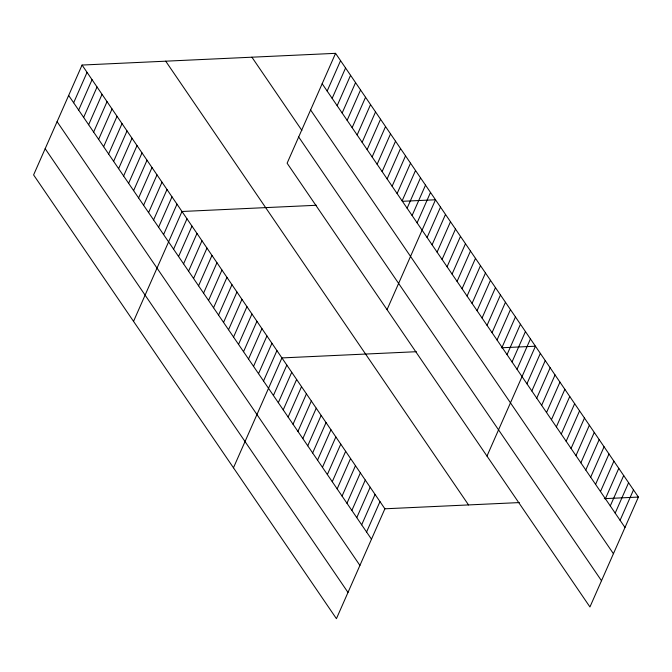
<?xml version="1.0" encoding="UTF-8"?>
<svg xmlns="http://www.w3.org/2000/svg" width="672" height="672" viewBox="0 0 672 672"><rect width="100%" height="100%" fill="white"/><g stroke="black" fill="none" stroke-linecap="round" stroke-linejoin="round"><path stroke-width="1.01" d="M82.06 65.05L33.6 174.922L336.428 618.668L384.888 508.796L82.06 65.05L335.572 53.332L638.4 497.078L589.94 606.95L287.112 163.204L335.572 53.332M73.651 102.766L87.058 72.366M78.649 110.09L92.056 79.691M83.639 117.407L97.045 87.016M88.637 124.732L102.043 94.332M93.635 132.048L107.041 101.657M98.633 139.373L112.039 108.982M103.631 146.698L117.037 116.298M108.629 154.014L122.035 123.623M113.618 161.339L127.025 130.948M118.616 168.664L132.023 138.264M123.614 175.98L137.021 145.589M128.612 183.305L142.019 152.914M133.61 190.63L147.017 160.23M138.608 197.946L152.015 167.555M143.598 205.271L157.004 174.871M148.596 212.596L162.002 182.196M153.594 219.912L167 189.521M158.592 227.237L171.998 196.837M163.59 234.562L176.996 204.162M133.535 321.35L181.994 211.487L316.411 205.271M173.586 249.203L186.984 218.803M178.576 256.519L191.982 226.128M183.574 263.844L196.98 233.453M188.572 271.169L201.978 240.769M193.57 278.485L206.976 248.094M198.568 285.81L211.974 255.419M203.566 293.135L216.964 262.735M208.555 300.451L221.962 270.06M213.553 307.776L226.96 277.376M218.551 315.101L231.958 284.701M223.549 322.417L236.956 292.026M327.163 91.056L340.57 60.656M228.547 329.742L241.954 299.342M332.161 98.372L345.568 67.981M233.545 337.067L246.952 306.667M337.159 105.697L350.566 75.298M238.535 344.383L251.941 313.992M342.157 113.022L355.564 82.622M243.533 351.708L256.939 321.308M347.147 120.338L360.553 89.947M248.531 359.024L261.937 328.633M352.145 127.663L365.551 97.264M253.529 366.349L266.935 335.958M357.143 134.98L370.549 104.588M258.527 373.674L271.933 343.274M362.141 142.304L375.547 111.913M263.525 380.99L276.931 350.599M367.139 149.629L380.545 119.23M233.461 467.788L281.921 357.924L416.346 351.708M372.137 156.946L385.543 126.554M273.42 395.497L286.826 365.106M377.135 164.27L390.533 133.879M278.326 402.688L291.732 372.288M382.124 171.595L395.531 141.196M283.223 409.87L296.629 379.47M387.122 178.912L400.529 148.52M288.128 417.052L301.535 386.66M392.12 186.236L405.527 155.845M293.034 424.242L306.44 393.842M397.118 193.561L410.525 163.162M297.931 431.424L311.338 401.024M402.116 200.878L415.523 170.486M302.837 438.606L316.243 408.215M407.114 208.202L420.512 177.803M307.742 445.788L321.149 415.397M412.104 215.527L425.51 185.128M312.648 452.978L326.046 422.579M417.102 222.844L430.508 192.452M317.545 460.16L330.952 429.769M387.047 309.641L435.506 199.769L402.452 201.298M322.451 467.342L335.857 436.951M427.098 237.493L440.504 207.094M327.356 474.533L340.763 444.133M432.096 244.81L445.502 214.418M332.254 481.715L345.66 451.315M437.094 252.134L450.5 221.735M337.159 488.897L350.566 458.506M442.084 259.451L455.49 229.06M342.065 496.079L355.471 465.688M447.082 266.776L460.488 236.384M346.962 503.269L360.368 472.87M452.08 274.1L465.486 243.701M351.868 510.451L365.274 480.06M457.078 281.417L470.484 251.026M356.773 517.633L370.18 487.242M462.076 288.742L475.482 258.35M361.67 524.824L375.077 494.424M467.074 296.066L480.48 265.667M366.576 532.006L379.982 501.606M472.063 303.383L485.47 272.992M477.061 310.708L490.468 280.308M482.059 318.032L495.466 287.633M487.057 325.349L500.464 294.958M492.055 332.674L505.462 302.274M497.053 339.998L510.46 309.599M502.043 347.315L515.449 316.924M507.041 354.64L520.447 324.24M512.039 361.956L525.445 331.565M517.037 369.281L530.443 338.89M486.982 456.078L535.441 346.206L501.354 347.785M526.932 383.788L540.338 353.396M531.838 390.97L545.244 360.578M536.743 398.16L550.15 367.76M541.649 405.342L555.047 374.942M546.546 412.524L559.952 382.133M551.452 419.714L564.858 389.315M556.357 426.896L569.755 396.497M561.254 434.078L574.661 403.687M566.16 441.26L579.566 410.869M571.066 448.451L584.472 418.051M575.963 455.633L589.369 425.242M580.868 462.815L594.275 432.424M585.774 470.005L599.18 439.606M590.671 477.187L604.078 446.788M595.577 484.369L608.983 453.978M600.482 491.551L613.889 461.16M605.38 498.742L618.786 468.342M610.285 505.924L623.692 475.532M615.191 513.106L628.597 482.714M620.088 520.296L633.494 489.896M384.888 508.796L519.305 502.58M604.313 498.658L638.4 497.078M322.165 83.731L624.994 527.478M310.598 109.956L613.427 553.703M251.916 57.204L301.879 130.418M298.679 136.979L601.507 580.726M165.715 61.186L468.544 504.932M68.653 95.441L371.482 539.188M57.086 121.666L359.915 565.412M45.167 148.688L347.995 592.435"/></g></svg>
